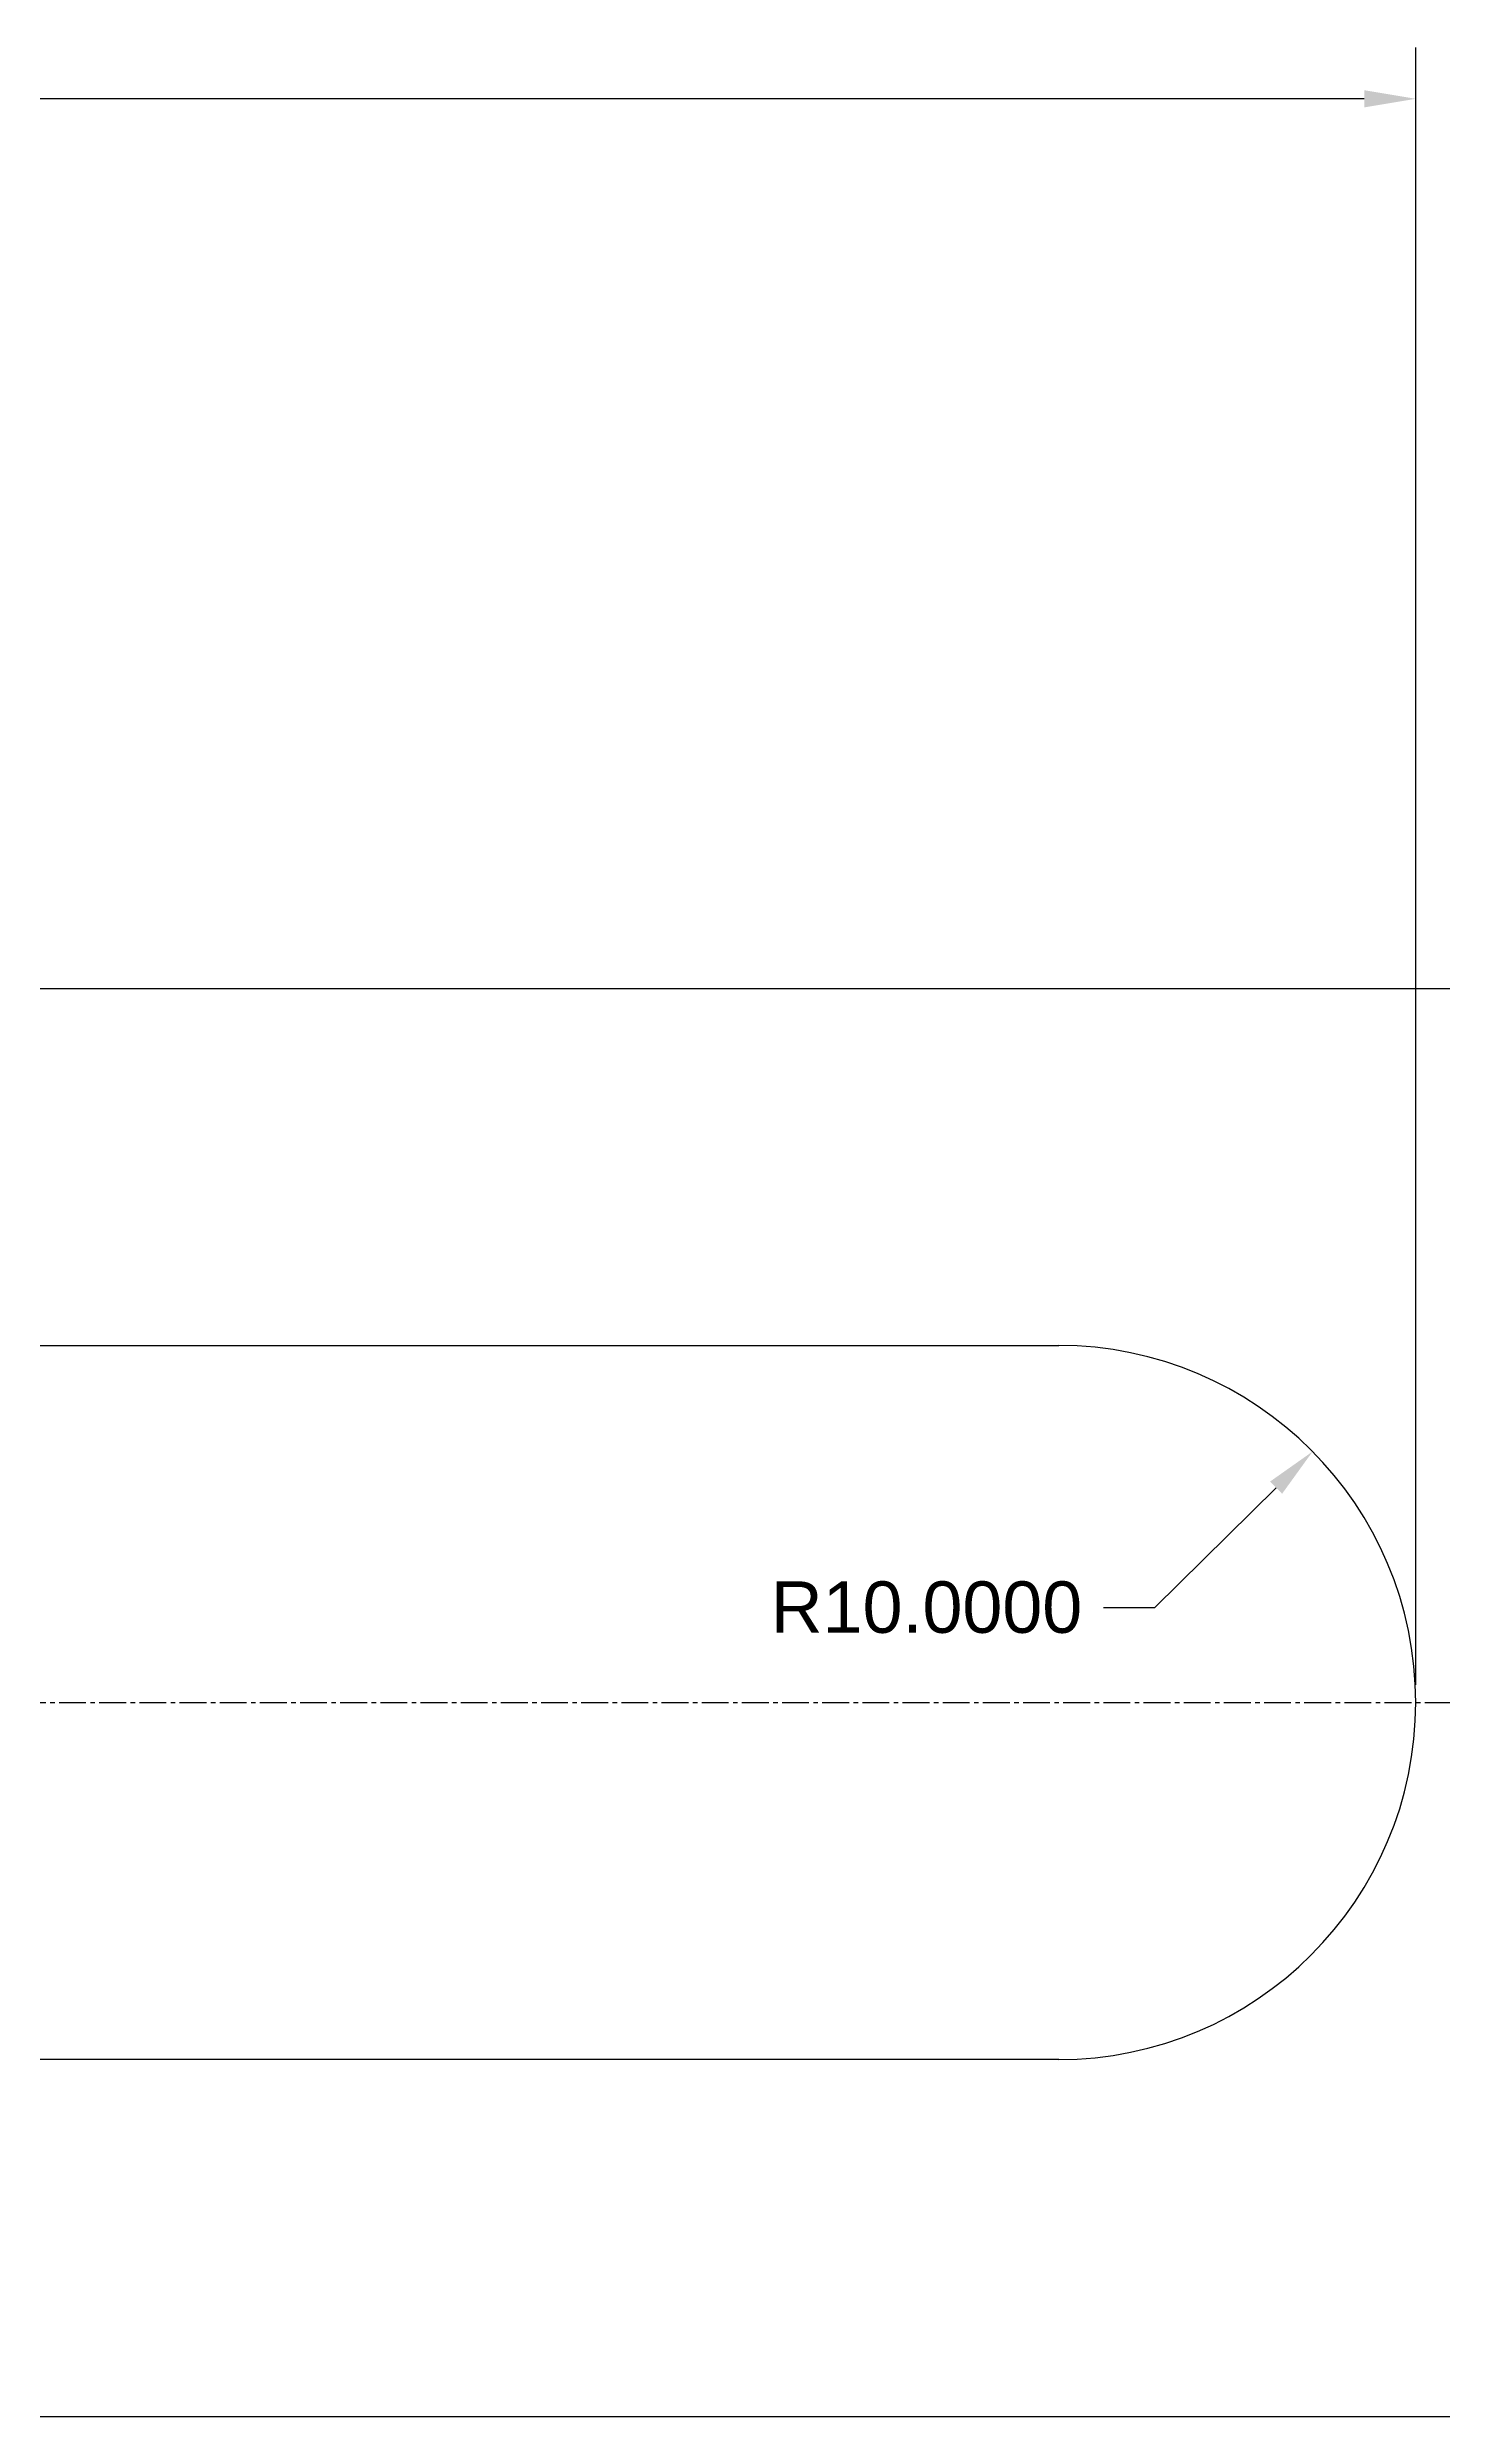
# Model space of a CAD drawing. Header units: inches. Extents: x 7 to 175, y -2 to 86.
# Drawn here: x 99.4 to 138.5, y 20 to 86.4 of the extents above; entities that cross this region are included whole.
import ezdxf

# ---------------------------------------------------------------- set-up
doc = ezdxf.new("R2010")
doc.units = ezdxf.units.IN
doc.header["$MEASUREMENT"] = 0
doc.linetypes.add('CENTER2', pattern=[1.125, 0.75, -0.125, 0.125, -0.125])
doc.styles.get("Standard").update_dxf_attribs({"font": 'Arial.ttf'})
doc.dimstyles.new('Annotative', dxfattribs={"dimscale": 0, "dimtxt": 0.18, "dimasz": 0.18, "dimexe": 0.18, "dimexo": 0.0625, "dimgap": 0.09, "dimtad": 0, "dimtih": 1, "dimtoh": 1, "dimdec": 4, "dimzin": 0, "dimdsep": 46, "dimtxsty": 'Standard', "dimcen": 0.09, "dimadec": 0, "dimazin": 0, "dimtfac": 1, "dimtdec": 4, "dimtofl": 0, "dimtmove": 0, "dimatfit": 3, "dimfxl": 1, "dimtolj": 1, "dimtzin": 0, "dimarcsym": 0})

# ---------------------------------------------------------------- blocks, each defined once
blk = doc.blocks.new('*U2')
at = {"color": 0, "linetype": 'CENTER2', "transparency": 16777216}
blk.add_line((-13.62, 0), (143.5, 0), dxfattribs=at)
blk = doc.blocks.new('*D4')
at = {"color": 0, "lineweight": -2, "transparency": 16777216}
for p, q in [((17.736, 40.508), (17.736, 86.364)), ((137.736, 40.508), (137.736, 86.364)), ((19.176, 84.924), (72.978, 84.924)), ((136.296, 84.924), (82.493, 84.924))]:
    blk.add_line(p, q, dxfattribs=at)
at = {"color": 0, "transparency": 16777216}
for points in [[(19.176, 85.164), (19.176, 84.684), (17.736, 84.924)], [(136.296, 85.164), (136.296, 84.684), (137.736, 84.924)]]:
    blk.add_solid(points, dxfattribs=at)
at = {"layer": 'Defpoints', "color": 0, "transparency": 16777216}
for p in [(137.736, 84.924), (17.736, 40.008), (137.736, 40.008)]:
    blk.add_point(p, dxfattribs=at)
at = {"color": 0, "transparency": 16777216, "insert": (77.736, 84.924), "char_height": 1.44, "attachment_point": 5}
blk.add_mtext('\\A1;120.0000', dxfattribs=at)
blk = doc.blocks.new('*D7')
at = {"color": 0, "lineweight": -2, "transparency": 16777216}
for p, q in [((88.236, 60.008), (157.164, 60.008)), ((155.724, 58.568), (155.724, 41.463)), ((155.724, 21.448), (155.724, 38.553)), ((88.236, 20.008), (157.164, 20.008))]:
    blk.add_line(p, q, dxfattribs=at)
at = {"color": 0, "transparency": 16777216}
for points in [[(155.484, 58.568), (155.964, 58.568), (155.724, 60.008)], [(155.484, 21.448), (155.964, 21.448), (155.724, 20.008)]]:
    blk.add_solid(points, dxfattribs=at)
at = {"layer": 'Defpoints', "color": 0, "transparency": 16777216}
for p in [(87.736, 60.008), (87.736, 20.008), (155.724, 20.008)]:
    blk.add_point(p, dxfattribs=at)
at = {"color": 0, "transparency": 16777216, "insert": (155.724, 40.008), "char_height": 1.44, "attachment_point": 5}
blk.add_mtext('\\A1;40.0000', dxfattribs=at)
blk = doc.blocks.new('*D9')
at = {"color": 0, "lineweight": -2, "transparency": 16777216}
for p, q in [((130.429, 42.67), (133.824, 46.025)), ((128.989, 42.67), (130.429, 42.67))]:
    blk.add_line(p, q, dxfattribs=at)
at = {"color": 0, "transparency": 16777216}
blk.add_solid([(133.655, 46.196), (133.993, 45.855), (134.848, 47.038)], dxfattribs=at)
at = {"layer": 'Defpoints', "color": 0, "transparency": 16777216}
for p in [(134.848, 47.038), (127.736, 40.008)]:
    blk.add_point(p, dxfattribs=at)
at = {"color": 0, "transparency": 16777216, "insert": (124.034, 42.67), "char_height": 1.44, "attachment_point": 5}
blk.add_mtext('\\A1;R10.0000', dxfattribs=at)

msp = doc.modelspace()

# ---------------------------------------------------------------- linework, layer by layer
for p, q in [((97.73573, 50.00818), (127.73573, 50.00818)), ((137.73573, 40.00818), (137.73573, 40.00818)), ((127.73573, 30.00818), (97.73573, 30.00818))]:
    msp.add_line(p, q)
for start, end in [(0, 90), (270, 0)]:
    msp.add_arc((127.73573, 40.00818), 10, start, end)

# ---------------------------------------------------------------- block references
at = {"linetype": 'CENTER2'}
msp.add_blockref('*U2', (31.23573, 40.00818), dxfattribs=at)

# ---------------------------------------------------------------- dimensions: what is measured, and where the dimension line sits
dim = msp.add_linear_dim(base=(137.73573, 84.92439), p1=(17.73573, 40.00818), p2=(137.73573, 40.00818), dimstyle='Annotative')
dim.commit()
dim.dimension.update_dxf_attribs({"geometry": '*D4', "text_midpoint": (77.73573, 84.92439)})
dim = msp.add_linear_dim(base=(155.72441, 20.00818), p1=(87.73573, 60.00818), p2=(87.73573, 20.00818), angle=90, dimstyle='Annotative')
dim.commit()
dim.dimension.update_dxf_attribs({"geometry": '*D7', "text_midpoint": (155.72441, 40.00818)})
dim = msp.add_radius_dim(center=(127.73573, 40.00818), mpoint=(134.8482, 47.0376), dimstyle='Annotative')
dim.commit()
dim.dimension.update_dxf_attribs({"geometry": '*D9', "text_midpoint": (124.03443, 42.67046), "dimtype": 164})

doc.saveas('drawing.dxf')
